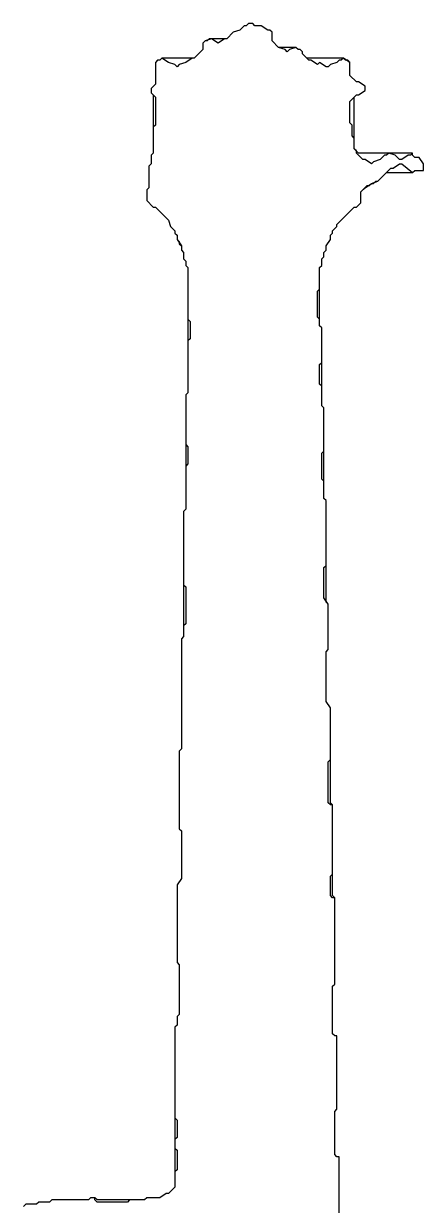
# Model space of a CAD drawing. Extents: x 10 to 555, y 10 to 1133.
# Drawn here: x 186.9 to 349.6, y 651 to 1132.7 of the extents above; entities that cross this region are included whole.
import ezdxf

# ---------------------------------------------------------------- set-up
doc = ezdxf.new("R2010")
doc.units = 0
doc.layers.add('NECK_POCKET', color=7, linetype='Continuous')

msp = doc.modelspace()

# ---------------------------------------------------------------- linework, layer by layer
at = {"layer": 'NECK_POCKET'}
for p, q in [((278.36, 1132.71), (277.48, 1131.83)), ((278.36, 1132.71), (277.48, 1131.83)), ((280.12, 1132.71), (278.36, 1132.71)), ((280.12, 1132.71), (278.36, 1132.71)), ((281, 1131.83), (280.12, 1132.71)), ((281, 1131.83), (280.12, 1132.71)), ((272.2, 1129.19), (269.56, 1126.55)), ((272.2, 1129.19), (269.56, 1126.55)), ((274.84, 1130.07), (272.2, 1129.19)), ((274.84, 1130.07), (272.2, 1129.19)), ((276.6, 1131.83), (274.84, 1130.07)), ((276.6, 1131.83), (274.84, 1130.07)), ((277.48, 1131.83), (276.6, 1131.83)), ((277.48, 1131.83), (276.6, 1131.83)), ((283.64, 1131.83), (281, 1131.83)), ((283.64, 1131.83), (281, 1131.83)), ((286.28, 1130.07), (283.64, 1131.83)), ((286.28, 1130.07), (283.64, 1131.83)), ((287.16, 1130.07), (286.28, 1130.07)), ((287.16, 1130.07), (286.28, 1130.07)), ((288.04, 1129.19), (287.16, 1130.07)), ((288.04, 1129.19), (287.16, 1130.07)), ((288.04, 1125.67), (288.04, 1129.19)), ((288.04, 1125.67), (288.04, 1129.19)), ((260.76, 1125.67), (259.88, 1124.79)), ((260.76, 1125.67), (259.88, 1124.79)), ((259.88, 1124.79), (259.88, 1122.15)), ((259.88, 1124.79), (259.88, 1122.15)), ((263.4, 1126.55), (260.76, 1125.67)), ((261.64, 1125.67), (260.76, 1125.67)), ((262.52, 1126.55), (261.64, 1125.67)), ((269.56, 1126.55), (262.52, 1126.55)), ((266.04, 1124.79), (263.4, 1126.55)), ((268.68, 1126.55), (266.04, 1124.79)), ((269.56, 1126.55), (268.68, 1126.55)), ((290.68, 1123.03), (288.04, 1125.67)), ((290.68, 1123.03), (288.04, 1125.67)), ((293.32, 1122.15), (290.68, 1123.03)), ((297.72, 1123.03), (290.68, 1123.03)), ((297.72, 1123.03), (295.08, 1122.15)), ((298.6, 1122.15), (297.72, 1123.03)), ((298.6, 1122.15), (297.72, 1123.03)), ((241.4, 1117.75), (240.52, 1116.87)), ((241.4, 1117.75), (240.52, 1116.87)), ((242.28, 1117.75), (241.4, 1117.75)), ((242.28, 1117.75), (241.4, 1117.75)), ((243.16, 1118.63), (242.28, 1117.75)), ((243.16, 1118.63), (242.28, 1117.75)), ((245.8, 1116.87), (243.16, 1118.63)), ((256.36, 1118.63), (243.16, 1118.63)), ((255.48, 1118.63), (252.84, 1116.87)), ((256.36, 1118.63), (255.48, 1118.63)), ((259.88, 1122.15), (256.36, 1118.63)), ((259.88, 1122.15), (256.36, 1118.63)), ((294.2, 1121.27), (293.32, 1122.15)), ((295.08, 1122.15), (294.2, 1121.27)), ((299.48, 1122.15), (298.6, 1122.15)), ((299.48, 1122.15), (298.6, 1122.15)), ((300.36, 1121.27), (299.48, 1122.15)), ((300.36, 1121.27), (299.48, 1122.15)), ((300.36, 1120.39), (300.36, 1121.27)), ((300.36, 1120.39), (300.36, 1121.27)), ((302.99, 1117.75), (300.36, 1120.39)), ((302.12, 1118.63), (300.36, 1120.39)), ((317.07, 1118.63), (302.12, 1118.63)), ((303.87, 1117.75), (302.99, 1117.75)), ((306.51, 1115.99), (303.87, 1117.75)), ((315.31, 1117.75), (314.43, 1116.87)), ((316.19, 1117.75), (315.31, 1117.75)), ((317.07, 1118.63), (316.19, 1117.75)), ((319.71, 1116.87), (317.07, 1118.63)), ((317.95, 1117.75), (317.07, 1118.63)), ((318.83, 1117.75), (317.95, 1117.75)), ((319.71, 1116.87), (318.83, 1117.75)), ((240.52, 1116.87), (240.52, 1108.07)), ((240.52, 1116.87), (240.52, 1108.07)), ((248.44, 1115.99), (245.8, 1116.87)), ((249.32, 1115.11), (248.44, 1115.99)), ((250.2, 1115.99), (249.32, 1115.11)), ((252.84, 1116.87), (250.2, 1115.99)), ((307.39, 1116.87), (306.51, 1115.99)), ((310.03, 1115.11), (307.39, 1116.87)), ((310.91, 1115.11), (310.03, 1115.11)), ((311.79, 1115.99), (310.91, 1115.11)), ((314.43, 1116.87), (311.79, 1115.99)), ((319.71, 1111.59), (319.71, 1116.87)), ((319.71, 1111.59), (319.71, 1116.87)), ((240.52, 1108.07), (238.76, 1106.31)), ((240.52, 1108.07), (238.76, 1106.31)), ((322.35, 1108.95), (319.71, 1111.59)), ((322.35, 1108.95), (319.71, 1111.59)), ((323.23, 1108.95), (322.35, 1108.95)), ((323.23, 1108.95), (322.35, 1108.95)), ((325.87, 1107.19), (323.23, 1108.95)), ((325.87, 1107.19), (323.23, 1108.95)), ((238.76, 1106.31), (238.76, 1104.55)), ((238.76, 1106.31), (238.76, 1104.55)), ((238.76, 1104.55), (240.52, 1102.79)), ((238.76, 1104.55), (239.64, 1103.67)), ((239.64, 1103.67), (239.64, 1079.92)), ((319.71, 1101.03), (322.35, 1103.67)), ((321.47, 1102.79), (322.35, 1103.67)), ((322.35, 1103.67), (323.23, 1103.67)), ((322.35, 1103.67), (323.23, 1103.67)), ((323.23, 1103.67), (325.87, 1105.43)), ((323.23, 1103.67), (325.87, 1105.43)), ((325.87, 1105.43), (325.87, 1107.19)), ((325.87, 1105.43), (325.87, 1107.19)), ((240.52, 1102.79), (240.52, 1091.35)), ((319.71, 1092.23), (319.71, 1101.03)), ((321.47, 1081.68), (321.47, 1102.79)), ((240.52, 1091.35), (239.64, 1090.47)), ((239.64, 1090.47), (239.64, 1079.92)), ((320.59, 1091.35), (319.71, 1092.23)), ((320.59, 1086.95), (320.59, 1091.35)), ((321.47, 1086.07), (320.59, 1086.95)), ((321.47, 1081.68), (321.47, 1086.07)), ((239.64, 1079.92), (238.76, 1079.04)), ((239.64, 1079.92), (238.76, 1079.04)), ((322.35, 1080.8), (321.47, 1081.68)), ((323.23, 1079.92), (321.47, 1081.68)), ((322.35, 1079.92), (322.35, 1080.8)), ((324.99, 1077.28), (322.35, 1079.92)), ((345.23, 1079.92), (323.23, 1079.92)), ((335.55, 1079.92), (334.67, 1079.04)), ((338.19, 1079.04), (335.55, 1079.92)), ((345.23, 1079.92), (344.35, 1079.04)), ((345.23, 1079.04), (345.23, 1079.92)), ((345.23, 1079.04), (345.23, 1079.92)), ((238.76, 1075.52), (237.88, 1074.64)), ((238.76, 1075.52), (237.88, 1074.64)), ((237.88, 1074.64), (237.88, 1065.84)), ((237.88, 1074.64), (237.88, 1065.84)), ((238.76, 1079.04), (238.76, 1075.52)), ((238.76, 1079.04), (238.76, 1075.52)), ((325.87, 1077.28), (324.99, 1077.28)), ((328.51, 1075.52), (325.87, 1077.28)), ((329.39, 1076.4), (328.51, 1075.52)), ((332.03, 1077.28), (329.39, 1076.4)), ((333.79, 1079.04), (332.03, 1077.28)), ((334.67, 1079.04), (333.79, 1079.04)), ((337.31, 1073.76), (339.95, 1075.52)), ((339.95, 1077.28), (338.19, 1079.04)), ((340.83, 1077.28), (339.95, 1077.28)), ((339.95, 1075.52), (340.83, 1075.52)), ((343.47, 1079.04), (340.83, 1077.28)), ((340.83, 1075.52), (345.23, 1072)), ((344.35, 1079.04), (343.47, 1079.04)), ((346.11, 1078.16), (345.23, 1079.04)), ((346.11, 1078.16), (345.23, 1079.04)), ((347.87, 1078.16), (346.11, 1078.16)), ((347.87, 1078.16), (346.11, 1078.16)), ((349.63, 1075.52), (347.87, 1078.16)), ((349.63, 1075.52), (347.87, 1078.16)), ((349.63, 1072.88), (349.63, 1075.52)), ((349.63, 1072.88), (349.63, 1075.52)), ((331.15, 1068.48), (336.43, 1073.76)), ((331.15, 1068.48), (334.67, 1072)), ((334.67, 1072), (345.23, 1072)), ((336.43, 1073.76), (337.31, 1073.76)), ((345.23, 1072), (346.11, 1072.88)), ((345.23, 1072), (346.11, 1072.88)), ((346.11, 1072.88), (349.63, 1072.88)), ((346.11, 1072.88), (349.63, 1072.88)), ((237.88, 1065.84), (237.01, 1064.96)), ((237.88, 1065.84), (237.01, 1064.96)), ((237.01, 1064.96), (237.01, 1060.56)), ((237.01, 1064.96), (237.01, 1060.56)), ((324.11, 1064.08), (326.75, 1066.72)), ((324.11, 1064.08), (325.87, 1065.84)), ((325.87, 1065.84), (328.51, 1067.6)), ((326.75, 1066.72), (327.63, 1066.72)), ((327.63, 1066.72), (328.51, 1067.6)), ((328.51, 1067.6), (331.15, 1068.48)), ((328.51, 1067.6), (329.39, 1067.6)), ((329.39, 1067.6), (330.27, 1068.48)), ((330.27, 1068.48), (331.15, 1068.48)), ((237.01, 1060.56), (239.64, 1057.92)), ((237.01, 1060.56), (239.64, 1057.92)), ((324.11, 1059.68), (324.11, 1064.08)), ((324.11, 1059.68), (324.11, 1064.08)), ((239.64, 1057.92), (240.52, 1057.92)), ((239.64, 1057.92), (240.52, 1057.92)), ((240.52, 1057.92), (245.8, 1052.64)), ((240.52, 1057.92), (245.8, 1052.64)), ((314.43, 1050.88), (321.47, 1057.92)), ((314.43, 1050.88), (321.47, 1057.92)), ((321.47, 1057.92), (322.35, 1057.92)), ((321.47, 1057.92), (322.35, 1057.92)), ((322.35, 1057.92), (324.11, 1059.68)), ((322.35, 1057.92), (324.11, 1059.68)), ((245.8, 1052.64), (246.68, 1050)), ((245.8, 1052.64), (246.68, 1050)), ((314.43, 1050), (314.43, 1050.88)), ((314.43, 1050), (314.43, 1050.88)), ((246.68, 1050), (248.44, 1048.24)), ((246.68, 1050), (248.44, 1048.24)), ((248.44, 1048.24), (248.44, 1047.36)), ((248.44, 1048.24), (248.44, 1047.36)), ((248.44, 1047.36), (249.32, 1046.48)), ((248.44, 1047.36), (249.32, 1046.48)), ((249.32, 1046.48), (249.32, 1044.72)), ((249.32, 1046.48), (249.32, 1044.72)), ((311.79, 1046.48), (312.67, 1047.36)), ((311.79, 1046.48), (312.67, 1047.36)), ((311.79, 1044.72), (311.79, 1046.48)), ((311.79, 1044.72), (311.79, 1046.48)), ((312.67, 1048.24), (314.43, 1050)), ((312.67, 1048.24), (314.43, 1050)), ((312.67, 1047.36), (312.67, 1048.24)), ((312.67, 1047.36), (312.67, 1048.24)), ((249.32, 1044.72), (250.2, 1043.84)), ((249.32, 1044.72), (251.08, 1042.08)), ((250.2, 1043.84), (250.2, 1042.96)), ((250.2, 1042.96), (251.08, 1042.08)), ((251.08, 1042.08), (251.08, 1040.32)), ((251.08, 1042.08), (251.08, 1040.32)), ((310.03, 1042.08), (311.79, 1044.72)), ((310.03, 1042.08), (311.79, 1044.72)), ((310.03, 1040.32), (310.03, 1042.08)), ((310.03, 1040.32), (310.03, 1042.08)), ((251.08, 1040.32), (251.96, 1039.44)), ((251.08, 1040.32), (251.96, 1039.44)), ((251.96, 1039.44), (251.96, 1036.8)), ((251.96, 1039.44), (251.96, 1036.8)), ((251.96, 1036.8), (252.84, 1035.92)), ((251.96, 1036.8), (252.84, 1035.92)), ((252.84, 1035.92), (252.84, 1034.16)), ((252.84, 1035.92), (252.84, 1034.16)), ((308.27, 1036.8), (309.15, 1037.68)), ((308.27, 1036.8), (309.15, 1037.68)), ((308.27, 1034.16), (308.27, 1036.8)), ((308.27, 1034.16), (308.27, 1036.8)), ((309.15, 1039.44), (310.03, 1040.32)), ((309.15, 1039.44), (310.03, 1040.32)), ((309.15, 1037.68), (309.15, 1039.44)), ((309.15, 1037.68), (309.15, 1039.44)), ((252.84, 1034.16), (253.72, 1033.28)), ((252.84, 1034.16), (253.72, 1033.28)), ((253.72, 1033.28), (253.72, 1012.17)), ((253.72, 1033.28), (253.72, 982.25)), ((307.39, 1033.28), (308.27, 1034.16)), ((307.39, 1033.28), (308.27, 1034.16)), ((307.39, 1024.48), (307.39, 1033.28)), ((307.39, 1009.53), (307.39, 1033.28)), ((306.51, 1023.6), (307.39, 1024.48)), ((306.51, 1013.05), (306.51, 1023.6)), ((253.72, 1012.17), (254.6, 1011.29)), ((307.39, 1012.17), (306.51, 1013.05)), ((307.39, 1009.53), (307.39, 1012.17)), ((254.6, 1011.29), (254.6, 1004.25)), ((308.27, 1008.65), (307.39, 1009.53)), ((308.27, 1008.65), (307.39, 1009.53)), ((308.27, 994.57), (308.27, 1008.65)), ((308.27, 976.97), (308.27, 1008.65)), ((254.6, 1004.25), (253.72, 1003.37)), ((253.72, 1003.37), (253.72, 982.25)), ((307.39, 993.69), (308.27, 994.57)), ((307.39, 985.77), (307.39, 993.69)), ((308.27, 984.89), (307.39, 985.77)), ((308.27, 976.97), (308.27, 984.89)), ((253.72, 982.25), (252.84, 981.37)), ((253.72, 982.25), (252.84, 981.37)), ((252.84, 981.37), (252.84, 961.13)), ((252.84, 981.37), (252.84, 934.74)), ((309.15, 976.09), (308.27, 976.97)), ((309.15, 976.09), (308.27, 976.97)), ((309.15, 958.49), (309.15, 976.09)), ((309.15, 939.14), (309.15, 976.09)), ((252.84, 961.13), (253.72, 960.25)), ((253.72, 960.25), (253.72, 953.21)), ((308.27, 957.61), (309.15, 958.49)), ((308.27, 947.06), (308.27, 957.61)), ((253.72, 953.21), (252.84, 952.34)), ((252.84, 952.34), (252.84, 934.74)), ((309.15, 946.18), (308.27, 947.06)), ((309.15, 939.14), (309.15, 946.18)), ((252.84, 934.74), (251.96, 933.86)), ((252.84, 934.74), (251.96, 933.86)), ((310.03, 938.26), (309.15, 939.14)), ((310.03, 938.26), (309.15, 939.14)), ((310.03, 911.86), (310.03, 938.26)), ((310.03, 896.9), (310.03, 938.26)), ((251.96, 933.86), (251.96, 903.94)), ((251.96, 933.86), (251.96, 882.83)), ((309.15, 910.98), (310.03, 911.86)), ((309.15, 898.66), (309.15, 910.98)), ((251.96, 903.94), (252.84, 903.06)), ((252.84, 903.06), (252.84, 888.1)), ((310.91, 896.02), (309.15, 898.66)), ((310.91, 896.02), (310.03, 896.9)), ((310.91, 877.55), (310.91, 896.02)), ((310.91, 877.55), (310.91, 896.02)), ((252.84, 888.1), (251.96, 887.23)), ((251.96, 887.23), (251.96, 882.83)), ((251.96, 882.83), (251.08, 881.95)), ((251.96, 882.83), (251.08, 881.95)), ((251.08, 881.95), (251.08, 837.07)), ((251.08, 881.95), (251.08, 837.07)), ((310.03, 876.67), (310.91, 877.55)), ((310.03, 876.67), (310.91, 877.55)), ((310.03, 856.43), (310.03, 876.67)), ((310.03, 856.43), (310.03, 876.67)), ((311.79, 853.79), (310.03, 856.43)), ((311.79, 853.79), (310.03, 856.43)), ((311.79, 832.67), (311.79, 853.79)), ((311.79, 815.08), (311.79, 853.79)), ((251.08, 837.07), (250.2, 836.19)), ((251.08, 837.07), (250.2, 836.19)), ((250.2, 836.19), (250.2, 804.52)), ((250.2, 836.19), (250.2, 804.52)), ((310.91, 831.79), (311.79, 832.67)), ((310.91, 815.08), (310.91, 831.79)), ((311.79, 814.2), (310.91, 815.08)), ((312.67, 814.2), (311.79, 815.08)), ((312.67, 814.2), (311.79, 814.2)), ((312.67, 786.04), (312.67, 814.2)), ((312.67, 777.24), (312.67, 814.2)), ((250.2, 804.52), (251.08, 803.64)), ((250.2, 804.52), (251.08, 803.64)), ((251.08, 803.64), (251.08, 784.28)), ((251.08, 803.64), (251.08, 784.28)), ((311.79, 785.16), (312.67, 786.04)), ((251.08, 784.28), (249.32, 781.64)), ((251.08, 784.28), (249.32, 781.64)), ((249.32, 781.64), (249.32, 749.97)), ((249.32, 781.64), (249.32, 749.97)), ((311.79, 777.24), (311.79, 785.16)), ((312.67, 776.36), (311.79, 777.24)), ((313.55, 776.36), (312.67, 777.24)), ((313.55, 776.36), (312.67, 776.36)), ((313.55, 741.17), (313.55, 776.36)), ((313.55, 741.17), (313.55, 776.36)), ((249.32, 749.97), (250.2, 749.09)), ((249.32, 749.97), (250.2, 749.09)), ((250.2, 749.09), (250.2, 728.85)), ((250.2, 749.09), (250.2, 728.85)), ((312.67, 740.29), (313.55, 741.17)), ((312.67, 740.29), (313.55, 741.17)), ((312.67, 720.93), (312.67, 740.29)), ((312.67, 720.93), (312.67, 740.29)), ((250.2, 728.85), (249.32, 727.97)), ((250.2, 728.85), (249.32, 727.97)), ((249.32, 727.97), (249.32, 724.45)), ((249.32, 727.97), (249.32, 724.45)), ((249.32, 724.45), (248.44, 723.57)), ((249.32, 724.45), (248.44, 723.57)), ((248.44, 723.57), (248.44, 686.62)), ((248.44, 723.57), (248.44, 658.46)), ((313.55, 720.05), (312.67, 720.93)), ((313.55, 720.05), (312.67, 720.93)), ((314.43, 720.05), (313.55, 720.05)), ((314.43, 720.05), (313.55, 720.05)), ((314.43, 690.14), (314.43, 720.05)), ((314.43, 690.14), (314.43, 720.05)), ((313.55, 689.26), (314.43, 690.14)), ((313.55, 689.26), (314.43, 690.14)), ((313.55, 671.66), (313.55, 689.26)), ((313.55, 671.66), (313.55, 689.26)), ((248.44, 686.62), (249.32, 685.74)), ((249.32, 685.74), (249.32, 678.7)), ((249.32, 678.7), (248.44, 677.82)), ((248.44, 677.82), (248.44, 674.3)), ((248.44, 674.3), (249.32, 673.42)), ((249.32, 673.42), (249.32, 665.5)), ((314.43, 670.78), (313.55, 671.66)), ((314.43, 670.78), (313.55, 671.66)), ((315.31, 670.78), (314.43, 670.78)), ((315.31, 670.78), (314.43, 670.78)), ((315.31, 638.22), (315.31, 670.78)), ((315.31, 621.51), (315.31, 670.78)), ((249.32, 665.5), (248.44, 664.62)), ((248.44, 664.62), (248.44, 658.46)), ((244.92, 655.82), (242.28, 654.06)), ((244.92, 655.82), (242.28, 654.06)), ((245.8, 655.82), (244.92, 655.82)), ((245.8, 655.82), (244.92, 655.82)), ((248.44, 658.46), (245.8, 655.82)), ((248.44, 658.46), (245.8, 655.82)), ((187.73, 651.42), (186.85, 650.54)), ((187.73, 651.42), (186.85, 650.54)), ((192.13, 651.42), (187.73, 651.42)), ((192.13, 651.42), (187.73, 651.42)), ((193.01, 652.3), (192.13, 651.42)), ((193.01, 652.3), (192.13, 651.42)), ((197.41, 652.3), (193.01, 652.3)), ((197.41, 652.3), (193.01, 652.3)), ((198.29, 653.18), (197.41, 652.3)), ((198.29, 653.18), (197.41, 652.3)), ((213.25, 653.18), (198.29, 653.18)), ((213.25, 653.18), (198.29, 653.18)), ((214.13, 654.06), (213.25, 653.18)), ((214.13, 654.06), (213.25, 653.18)), ((215.89, 654.06), (214.13, 654.06)), ((215.89, 654.06), (214.13, 654.06)), ((215.89, 653.18), (215.89, 654.06)), ((216.77, 653.18), (215.89, 654.06)), ((216.77, 652.3), (215.89, 653.18)), ((236.13, 653.18), (216.77, 653.18)), ((229.09, 652.3), (216.77, 652.3)), ((229.97, 653.18), (229.09, 652.3)), ((236.13, 653.18), (229.97, 653.18)), ((237.01, 654.06), (236.13, 653.18)), ((237.01, 654.06), (236.13, 653.18)), ((242.28, 654.06), (237.01, 654.06)), ((242.28, 654.06), (237.01, 654.06))]:
    msp.add_line(p, q, dxfattribs=at)

doc.saveas('drawing.dxf')
